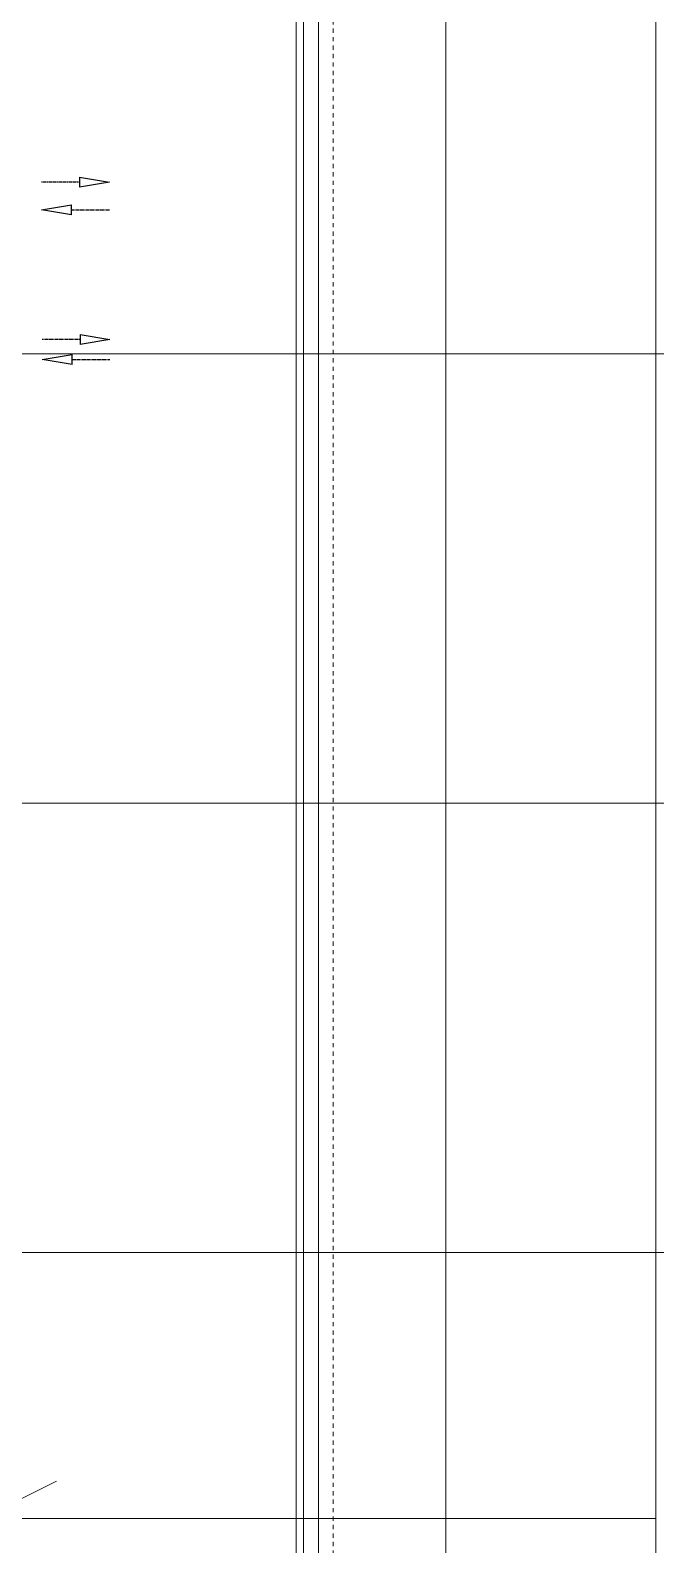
# Model space of a CAD drawing. Extents: x -32000 to 416743, y -254124 to 144214.
# Drawn here: x 6225 to 10400, y 31049 to 41159 of the extents above; entities that cross this region are included whole.
import ezdxf

# ---------------------------------------------------------------- set-up
doc = ezdxf.new("R2010")
doc.units = 0
doc.header["$LTSCALE"] = 10
for name, pattern in [('H12PL4$0$JJP_三點線', [0.9, 0.3, -0.15, 0, -0.15, 0, -0.15, 0, -0.15]), ('H12PL4$0$TAI_虛線', [5.644, 2.822, -2.822]), ('XFM1Q40$0$HIDDEN', [9.525, 6.35, -3.175]), ('XFM7P40ICA$0$H12PL4$0$DOTK1', [0.01, 0.005, -0.005]), ('XFM7P40ICA$0$H12PL4$0$JJP_三點線', [0.9, 0.3, -0.15, 0, -0.15, 0, -0.15, 0, -0.15]), ('XFM7P40ICA$0$H12PL4$0$JJP_虛線(退縮線、投影線、地下室範圍、非屬本工程、圖面分區)', [0.45, 0.3, -0.15])]:
    doc.linetypes.add(name, pattern=pattern)
for name, color, linetype in [('H12PL4$0$A-ROOF', 252, 'Continuous'), ('H12PL4$0$S-GRID', 252, 'Continuous'), ('XFM1Q40$0$CLC', 140, 'Continuous'), ('XFM1Q40$0$HTC', 1, 'Continuous'), ('XFM1Q40$0$MDF', 221, 'Continuous'), ('XFM7P40ICA$0$H12PL4$0$A-WALL-EX', 252, 'Continuous'), ('XFM7P40ICA$0$H12PL4$0$L40_19_HYOKI', 252, 'Continuous'), ('XFM7P40ICA$0$H12PL4$0$L40_19_MEJI', 252, 'Continuous'), ('XFM7P40ICA$0$H12PL4$0$L40_19_SUGATAD', 252, 'Continuous'), ('XFM7P40ICA$0$H12PL4$0$S-GRID', 252, 'Continuous')]:
    doc.layers.add(name, color=color, linetype=linetype)

# ---------------------------------------------------------------- blocks, each defined once
blk = doc.blocks.new('H12PL4')
at = {"layer": 'H12PL4$0$A-ROOF', "linetype": 'H12PL4$0$TAI_虛線', "lineweight": 0, "flags": 128}
blk.add_lwpolyline([(8248.1, 2650), (8248.1, 57349.9)], dxfattribs=at)
at = {"layer": 'H12PL4$0$S-GRID', "linetype": 'H12PL4$0$JJP_三點線', "lineweight": 0}
blk.add_line((9000, 128250), (9000, -28000), dxfattribs=at)
blk = doc.blocks.new('XFM1Q40$0$_ClosedBlank')
at = {"layer": 'XFM1Q40$0$MDF', "color": 0, "lineweight": -2}
for p, q in [((-1, 0.167), (0, 0)), ((-1, 0.167), (-1, -0.167)), ((0, 0), (-1, -0.167))]:
    blk.add_line(p, q, dxfattribs=at)
blk = doc.blocks.new('XFM1Q40$0$A$Cac22a11c')
at = {"layer": 'XFM1Q40$0$CLC', "color": 252, "linetype": 'XFM1Q40$0$HIDDEN', "ltscale": 0.1}
for points in [[(284547, 180513.2), (284799.5, 180513.2)], [(284599.5, 180327.5), (284347, 180327.5)]]:
    blk.add_lwpolyline(points, dxfattribs=at)
at = {"layer": 'XFM1Q40$0$HTC', "color": 252, "linetype": 'XFM1Q40$0$HIDDEN', "ltscale": 0.1}
for points in [[(284542.9, 179463), (284795.5, 179463)], [(284595.5, 179329.7), (284342.9, 179329.7)]]:
    blk.add_lwpolyline(points, dxfattribs=at)
at = {"layer": 'XFM1Q40$0$CLC', "color": 252, "linetype": 'XFM1Q40$0$HIDDEN', "ltscale": 0.1, "xscale": -200, "yscale": 200, "zscale": 200}
blk.add_blockref('XFM1Q40$0$_ClosedBlank', (284347, 180513.2), dxfattribs=at)
at = {"layer": 'XFM1Q40$0$CLC', "color": 252, "linetype": 'XFM1Q40$0$HIDDEN', "ltscale": 0.1, "xscale": -200, "yscale": 200, "zscale": 200, "rotation": 180}
blk.add_blockref('XFM1Q40$0$_ClosedBlank', (284799.5, 180327.5), dxfattribs=at)
at = {"layer": 'XFM1Q40$0$HTC', "color": 252, "linetype": 'XFM1Q40$0$HIDDEN', "ltscale": 0.1, "xscale": -200, "yscale": 200, "zscale": 200}
blk.add_blockref('XFM1Q40$0$_ClosedBlank', (284342.9, 179463), dxfattribs=at)
at = {"layer": 'XFM1Q40$0$HTC', "color": 252, "linetype": 'XFM1Q40$0$HIDDEN', "ltscale": 0.1, "xscale": -200, "yscale": 200, "zscale": 200, "rotation": 180}
blk.add_blockref('XFM1Q40$0$_ClosedBlank', (284795.5, 179329.7), dxfattribs=at)
blk = doc.blocks.new('XFM1Q40')
at = {"xscale": -1}
blk.add_blockref('XFM1Q40$0$A$Cac22a11c', (291100, -140368), dxfattribs=at)
blk = doc.blocks.new('XFM7P40ICA$0$H12PL4')
at = {"layer": 'XFM7P40ICA$0$H12PL4$0$A-WALL-EX', "linetype": 'XFM7P40ICA$0$H12PL4$0$JJP_虛線(退縮線、投影線、地下室範圍、非屬本工程、圖面分區)', "lineweight": 0}
blk.add_line((8050, 57350), (8050, 2650), dxfattribs=at)
at = {"layer": 'XFM7P40ICA$0$H12PL4$0$A-WALL-EX', "linetype": 'XFM7P40ICA$0$H12PL4$0$JJP_虛線(退縮線、投影線、地下室範圍、非屬本工程、圖面分區)', "lineweight": 0, "flags": 128}
for points in [[(8000, 57500), (8000, 2500)], [(8150, 2650), (8150, 57350)]]:
    blk.add_lwpolyline(points, dxfattribs=at)
at = {"layer": 'XFM7P40ICA$0$H12PL4$0$L40_19_HYOKI', "lineweight": 0, "flags": 128}
blk.add_lwpolyline([(6399.8, 31473.5), (5899.8, 31223.5), (10399.8, 31223.5)], dxfattribs=at)
at = {"layer": 'XFM7P40ICA$0$H12PL4$0$L40_19_MEJI', "lineweight": 0}
for p, q in [((9000, 30330), (9000, 44670)), ((10400, 42690), (10400, 19840)), ((17300, 39000), (175, 39000)), ((17300, 36000), (175, 36000)), ((17300, 33000), (175, 33000))]:
    blk.add_line(p, q, dxfattribs=at)
at = {"layer": 'XFM7P40ICA$0$H12PL4$0$L40_19_SUGATAD', "linetype": 'XFM7P40ICA$0$H12PL4$0$DOTK1', "lineweight": 0}
blk.add_line((8000, 2500), (8000, 57495), dxfattribs=at)
at = {"layer": 'XFM7P40ICA$0$H12PL4$0$S-GRID', "linetype": 'XFM7P40ICA$0$H12PL4$0$JJP_三點線', "lineweight": 0}
blk.add_line((9000, 128250), (9000, -28000), dxfattribs=at)
blk = doc.blocks.new('XFM7P40ICA')
blk.add_blockref('XFM7P40ICA$0$H12PL4', (0, 0))

msp = doc.modelspace()

# ---------------------------------------------------------------- block references
for name in ['H12PL4', 'XFM7P40ICA', 'XFM1Q40']:
    msp.add_blockref(name, (0, 0))

doc.saveas('drawing.dxf')
